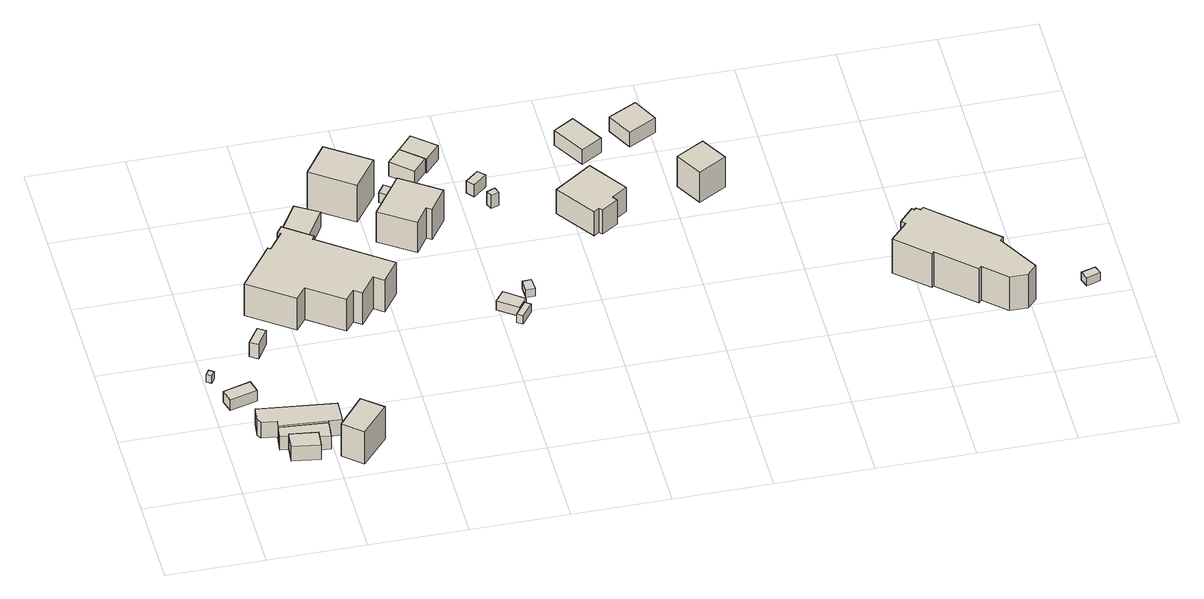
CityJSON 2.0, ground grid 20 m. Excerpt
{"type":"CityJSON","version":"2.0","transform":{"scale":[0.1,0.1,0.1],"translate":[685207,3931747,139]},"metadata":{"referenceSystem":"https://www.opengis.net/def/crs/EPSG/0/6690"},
"CityObjects":{
"building1":{"type":"Building","attributes":{"class":"3001","measuredHeight":1.48,"BuildingDetailAttribute.specifiedBuildingCoverageRate":0.6,"BuildingDetailAttribute.specifiedFloorAreaRate":2,"BuildingDetailAttribute.surveyYear":2018,"BuildingLandSlideRiskAttribute.description":"2","BuildingLandSlideRiskAttribute.areaType":"1","BuildingIDAttribute.prefecture":"21","BuildingIDAttribute.city":"21211"},"geometry":[{"type":"Solid","lod":"1","boundaries":[[[[0,1,2,3]],[[2,4,5,3]],[[1,6,4,2]],[[0,7,6,1]],[[3,5,7,0]],[[4,6,7,5]]]]}]},
"building2":{"type":"Building","attributes":{"class":"3001","measuredHeight":2.56,"BuildingDetailAttribute.specifiedBuildingCoverageRate":0.6,"BuildingDetailAttribute.specifiedFloorAreaRate":2,"BuildingDetailAttribute.surveyYear":2018,"BuildingLandSlideRiskAttribute.description":"2","BuildingLandSlideRiskAttribute.areaType":"1","BuildingIDAttribute.prefecture":"21","BuildingIDAttribute.city":"21211"},"geometry":[{"type":"Solid","lod":"1","boundaries":[[[[8,9,10,11]],[[10,12,13,11]],[[9,14,12,10]],[[8,15,14,9]],[[11,13,15,8]],[[12,14,15,13]]]]}]},
"building3":{"type":"Building","attributes":{"class":"3001","measuredHeight":2.75,"BuildingDetailAttribute.specifiedBuildingCoverageRate":0.6,"BuildingDetailAttribute.specifiedFloorAreaRate":2,"BuildingDetailAttribute.surveyYear":2018,"BuildingLandSlideRiskAttribute.description":"2","BuildingLandSlideRiskAttribute.areaType":"1","BuildingIDAttribute.prefecture":"21","BuildingIDAttribute.city":"21211"},"geometry":[{"type":"Solid","lod":"1","boundaries":[[[[16,17,18,19,20]],[[19,21,22,20]],[[18,23,21,19]],[[17,24,23,18]],[[16,25,24,17]],[[20,22,25,16]],[[21,23,24,25,22]]]]}]},
"building4":{"type":"Building","attributes":{"class":"3003","measuredHeight":2.7,"BuildingDetailAttribute.specifiedBuildingCoverageRate":0.6,"BuildingDetailAttribute.specifiedFloorAreaRate":2,"BuildingDetailAttribute.surveyYear":2018,"BuildingLandSlideRiskAttribute.description":"2","BuildingLandSlideRiskAttribute.areaType":"1","BuildingIDAttribute.prefecture":"21","BuildingIDAttribute.city":"21211"},"geometry":[{"type":"Solid","lod":"1","boundaries":[[[[26,27,28,29,30,31,32]],[[31,33,34,32]],[[30,35,33,31]],[[29,36,35,30]],[[28,37,36,29]],[[27,38,37,28]],[[26,39,38,27]],[[32,34,39,26]],[[33,35,36,37,38,39,34]]]]}]},
"building5":{"type":"Building","attributes":{"class":"3001","measuredHeight":3.42,"BuildingDetailAttribute.specifiedBuildingCoverageRate":0.6,"BuildingDetailAttribute.specifiedFloorAreaRate":2,"BuildingDetailAttribute.surveyYear":2018,"BuildingLandSlideRiskAttribute.description":"2","BuildingLandSlideRiskAttribute.areaType":"1","BuildingIDAttribute.prefecture":"21","BuildingIDAttribute.city":"21211"},"geometry":[{"type":"Solid","lod":"1","boundaries":[[[[40,41,42,43,44,45,46,47]],[[46,48,49,47]],[[45,50,48,46]],[[44,51,50,45]],[[43,52,51,44]],[[42,53,52,43]],[[41,54,53,42]],[[40,55,54,41]],[[47,49,55,40]],[[48,50,51,52,53,54,55,49]]]]}]},
"building6":{"type":"Building","attributes":{"class":"3001","measuredHeight":3.22,"BuildingDetailAttribute.specifiedBuildingCoverageRate":0.6,"BuildingDetailAttribute.specifiedFloorAreaRate":2,"BuildingDetailAttribute.surveyYear":2018,"BuildingLandSlideRiskAttribute.description":"2","BuildingLandSlideRiskAttribute.areaType":"1","BuildingIDAttribute.prefecture":"21","BuildingIDAttribute.city":"21211"},"geometry":[{"type":"Solid","lod":"1","boundaries":[[[[56,57,58,59]],[[58,60,61,59]],[[57,62,60,58]],[[56,63,62,57]],[[59,61,63,56]],[[60,62,63,61]]]]}]},
"building7":{"type":"Building","attributes":{"class":"3001","measuredHeight":5.22,"BuildingDetailAttribute.specifiedBuildingCoverageRate":0.6,"BuildingDetailAttribute.specifiedFloorAreaRate":2,"BuildingDetailAttribute.surveyYear":2018,"BuildingLandSlideRiskAttribute.description":"2","BuildingLandSlideRiskAttribute.areaType":"1","BuildingIDAttribute.prefecture":"21","BuildingIDAttribute.city":"21211"},"geometry":[{"type":"Solid","lod":"1","boundaries":[[[[64,65,66,67]],[[66,68,69,67]],[[65,70,68,66]],[[64,71,70,65]],[[67,69,71,64]],[[68,70,71,69]]]]}]},
"building8":{"type":"Building","attributes":{"name":"子育て支援センター ほたるの広場","class":"3001","measuredHeight":7.34,"BuildingDetailAttribute.specifiedBuildingCoverageRate":0.6,"BuildingDetailAttribute.specifiedFloorAreaRate":2,"BuildingDetailAttribute.surveyYear":2018,"BuildingRiverFloodingRiskAttribute.description":"2","BuildingRiverFloodingRiskAttribute.rank":"1","BuildingRiverFloodingRiskAttribute.depth":0,"BuildingRiverFloodingRiskAttribute.adminType":"2","BuildingRiverFloodingRiskAttribute.scale":"2","BuildingRiverFloodingRiskAttribute.duration":0,"BuildingLandSlideRiskAttribute.description":"2","BuildingLandSlideRiskAttribute.areaType":"1","BuildingIDAttribute.prefecture":"21","BuildingIDAttribute.city":"21211"},"geometry":[{"type":"Solid","lod":"1","boundaries":[[[[72,73,74,75,76,77,78,79,80,81,82,83,84,85,86,87]],[[86,88,89,87]],[[85,90,88,86]],[[84,91,90,85]],[[83,92,91,84]],[[82,93,92,83]],[[81,94,93,82]],[[80,95,94,81]],[[79,96,95,80]],[[78,97,96,79]],[[77,98,97,78]],[[76,99,98,77]],[[75,100,99,76]],[[74,101,100,75]],[[73,102,101,74]],[[72,103,102,73]],[[87,89,103,72]],[[88,90,91,92,93,94,95,96,97,98,99,100,101,102,103,89]]]]}]},
"building9":{"type":"Building","attributes":{"class":"3003","measuredHeight":2.95,"BuildingDetailAttribute.specifiedBuildingCoverageRate":0.6,"BuildingDetailAttribute.specifiedFloorAreaRate":2,"BuildingDetailAttribute.surveyYear":2018,"BuildingRiverFloodingRiskAttribute.description":"2","BuildingRiverFloodingRiskAttribute.rank":"1","BuildingRiverFloodingRiskAttribute.depth":0.109,"BuildingRiverFloodingRiskAttribute.adminType":"2","BuildingRiverFloodingRiskAttribute.scale":"2","BuildingRiverFloodingRiskAttribute.duration":0,"BuildingLandSlideRiskAttribute.description":"2","BuildingLandSlideRiskAttribute.areaType":"1","BuildingIDAttribute.prefecture":"21","BuildingIDAttribute.city":"21211"},"geometry":[{"type":"Solid","lod":"1","boundaries":[[[[104,105,106,107]],[[106,108,109,107]],[[105,110,108,106]],[[104,111,110,105]],[[107,109,111,104]],[[108,110,111,109]]]]}]},
"building10":{"type":"Building","attributes":{"class":"3001","measuredHeight":7.77,"BuildingDetailAttribute.specifiedBuildingCoverageRate":0.6,"BuildingDetailAttribute.specifiedFloorAreaRate":2,"BuildingDetailAttribute.surveyYear":2018,"BuildingRiverFloodingRiskAttribute.description":"2","BuildingRiverFloodingRiskAttribute.rank":"1","BuildingRiverFloodingRiskAttribute.depth":0,"BuildingRiverFloodingRiskAttribute.adminType":"2","BuildingRiverFloodingRiskAttribute.scale":"2","BuildingRiverFloodingRiskAttribute.duration":0,"BuildingLandSlideRiskAttribute.description":"2","BuildingLandSlideRiskAttribute.areaType":"1","BuildingIDAttribute.prefecture":"21","BuildingIDAttribute.city":"21211"},"geometry":[{"type":"Solid","lod":"1","boundaries":[[[[112,113,114,115]],[[114,116,117,115]],[[113,118,116,114]],[[112,119,118,113]],[[115,117,119,112]],[[116,118,119,117]]]]}]},
"building11":{"type":"Building","attributes":{"class":"3001","measuredHeight":7.25,"BuildingDetailAttribute.specifiedBuildingCoverageRate":0.6,"BuildingDetailAttribute.specifiedFloorAreaRate":2,"BuildingDetailAttribute.surveyYear":2018,"BuildingLandSlideRiskAttribute.description":"2","BuildingLandSlideRiskAttribute.areaType":"1","BuildingIDAttribute.prefecture":"21","BuildingIDAttribute.city":"21211"},"geometry":[{"type":"Solid","lod":"1","boundaries":[[[[120,121,122,123,124,125]],[[124,126,127,125]],[[123,128,126,124]],[[122,129,128,123]],[[121,130,129,122]],[[120,131,130,121]],[[125,127,131,120]],[[126,128,129,130,131,127]]]]}]},
"building12":{"type":"Building","attributes":{"class":"3001","measuredHeight":1.84,"BuildingDetailAttribute.specifiedBuildingCoverageRate":0.6,"BuildingDetailAttribute.specifiedFloorAreaRate":2,"BuildingDetailAttribute.surveyYear":2018,"BuildingRiverFloodingRiskAttribute.description":"2","BuildingRiverFloodingRiskAttribute.rank":"1","BuildingRiverFloodingRiskAttribute.depth":0,"BuildingRiverFloodingRiskAttribute.adminType":"2","BuildingRiverFloodingRiskAttribute.scale":"2","BuildingRiverFloodingRiskAttribute.duration":0,"BuildingLandSlideRiskAttribute.description":"2","BuildingLandSlideRiskAttribute.areaType":"1","BuildingIDAttribute.prefecture":"21","BuildingIDAttribute.city":"21211"},"geometry":[{"type":"Solid","lod":"1","boundaries":[[[[132,133,134,135]],[[134,136,137,135]],[[133,138,136,134]],[[132,139,138,133]],[[135,137,139,132]],[[136,138,139,137]]]]}]},
"building13":{"type":"Building","attributes":{"class":"3001","measuredHeight":1.94,"BuildingDetailAttribute.specifiedBuildingCoverageRate":0.6,"BuildingDetailAttribute.specifiedFloorAreaRate":2,"BuildingDetailAttribute.surveyYear":2018,"BuildingLandSlideRiskAttribute.description":"2","BuildingLandSlideRiskAttribute.areaType":"1","BuildingIDAttribute.prefecture":"21","BuildingIDAttribute.city":"21211"},"geometry":[{"type":"Solid","lod":"1","boundaries":[[[[140,141,142,143]],[[142,144,145,143]],[[141,146,144,142]],[[140,147,146,141]],[[143,145,147,140]],[[144,146,147,145]]]]}]},
"building14":{"type":"Building","attributes":{"class":"3003","measuredHeight":1.84,"BuildingDetailAttribute.specifiedBuildingCoverageRate":0.6,"BuildingDetailAttribute.specifiedFloorAreaRate":2,"BuildingDetailAttribute.surveyYear":2018,"BuildingLandSlideRiskAttribute.description":"2","BuildingLandSlideRiskAttribute.areaType":"1","BuildingIDAttribute.prefecture":"21","BuildingIDAttribute.city":"21211"},"geometry":[{"type":"Solid","lod":"1","boundaries":[[[[148,149,150,151]],[[150,152,153,151]],[[149,154,152,150]],[[148,155,154,149]],[[151,153,155,148]],[[152,154,155,153]]]]}]},
"building15":{"type":"Building","attributes":{"class":"3003","measuredHeight":3.21,"BuildingDetailAttribute.specifiedBuildingCoverageRate":0.6,"BuildingDetailAttribute.specifiedFloorAreaRate":2,"BuildingDetailAttribute.surveyYear":2018,"BuildingLandSlideRiskAttribute.description":"2","BuildingLandSlideRiskAttribute.areaType":"1","BuildingIDAttribute.prefecture":"21","BuildingIDAttribute.city":"21211"},"geometry":[{"type":"Solid","lod":"1","boundaries":[[[[156,157,158,159]],[[158,160,161,159]],[[157,162,160,158]],[[156,163,162,157]],[[159,161,163,156]],[[160,162,163,161]]]]}]},
"building16":{"type":"Building","attributes":{"class":"3001","measuredHeight":1.62,"BuildingDetailAttribute.specifiedBuildingCoverageRate":0.6,"BuildingDetailAttribute.specifiedFloorAreaRate":2,"BuildingDetailAttribute.surveyYear":2018,"BuildingLandSlideRiskAttribute.description":"2","BuildingLandSlideRiskAttribute.areaType":"1","BuildingIDAttribute.prefecture":"21","BuildingIDAttribute.city":"21211"},"geometry":[{"type":"Solid","lod":"1","boundaries":[[[[164,165,166,167]],[[166,168,169,167]],[[165,170,168,166]],[[164,171,170,165]],[[167,169,171,164]],[[168,170,171,169]]]]}]},
"building17":{"type":"Building","attributes":{"class":"3001","measuredHeight":3.21,"BuildingDetailAttribute.specifiedBuildingCoverageRate":0.6,"BuildingDetailAttribute.specifiedFloorAreaRate":2,"BuildingDetailAttribute.surveyYear":2018,"BuildingLandSlideRiskAttribute.description":"2","BuildingLandSlideRiskAttribute.areaType":"1","BuildingIDAttribute.prefecture":"21","BuildingIDAttribute.city":"21211"},"geometry":[{"type":"Solid","lod":"1","boundaries":[[[[172,156,159,173,174]],[[173,175,176,174]],[[159,161,175,173]],[[156,163,161,159]],[[172,177,163,156]],[[174,176,177,172]],[[175,161,163,177,176]]]]}]},
"building18":{"type":"Building","attributes":{"class":"3001","measuredHeight":2.52,"BuildingDetailAttribute.specifiedBuildingCoverageRate":0.6,"BuildingDetailAttribute.specifiedFloorAreaRate":2,"BuildingDetailAttribute.surveyYear":2018,"BuildingLandSlideRiskAttribute.description":"2","BuildingLandSlideRiskAttribute.areaType":"1","BuildingIDAttribute.prefecture":"21","BuildingIDAttribute.city":"21211"},"geometry":[{"type":"Solid","lod":"1","boundaries":[[[[178,179,180,181]],[[180,182,183,181]],[[179,184,182,180]],[[178,185,184,179]],[[181,183,185,178]],[[182,184,185,183]]]]}]},
"building19":{"type":"Building","attributes":{"class":"3001","measuredHeight":3.04,"BuildingDetailAttribute.specifiedBuildingCoverageRate":0.6,"BuildingDetailAttribute.specifiedFloorAreaRate":2,"BuildingDetailAttribute.surveyYear":2018,"BuildingLandSlideRiskAttribute.description":"2","BuildingLandSlideRiskAttribute.areaType":"1","BuildingIDAttribute.prefecture":"21","BuildingIDAttribute.city":"21211"},"geometry":[{"type":"Solid","lod":"1","boundaries":[[[[186,187,188,189]],[[188,190,191,189]],[[187,192,190,188]],[[186,193,192,187]],[[189,191,193,186]],[[190,192,193,191]]]]}]},
"building20":{"type":"Building","attributes":{"class":"3001","measuredHeight":5.42,"BuildingDetailAttribute.specifiedBuildingCoverageRate":0.6,"BuildingDetailAttribute.specifiedFloorAreaRate":2,"BuildingDetailAttribute.surveyYear":2018,"BuildingLandSlideRiskAttribute.description":"2","BuildingLandSlideRiskAttribute.areaType":"1","BuildingIDAttribute.prefecture":"21","BuildingIDAttribute.city":"21211"},"geometry":[{"type":"Solid","lod":"1","boundaries":[[[[194,195,196,197,198,199,200,201]],[[200,202,203,201]],[[199,204,202,200]],[[198,205,204,199]],[[197,206,205,198]],[[196,207,206,197]],[[195,208,207,196]],[[194,209,208,195]],[[201,203,209,194]],[[202,204,205,206,207,208,209,203]]]]}]},
"building21":{"type":"Building","attributes":{"class":"3001","measuredHeight":3.15,"BuildingDetailAttribute.specifiedBuildingCoverageRate":0.6,"BuildingDetailAttribute.specifiedFloorAreaRate":2,"BuildingDetailAttribute.surveyYear":2018,"BuildingLandSlideRiskAttribute.description":"2","BuildingLandSlideRiskAttribute.areaType":"1","BuildingIDAttribute.prefecture":"21","BuildingIDAttribute.city":"21211"},"geometry":[{"type":"Solid","lod":"1","boundaries":[[[[210,211,212,213]],[[212,214,215,213]],[[211,216,214,212]],[[210,217,216,211]],[[213,215,217,210]],[[214,216,217,215]]]]}]},
"building22":{"type":"Building","attributes":{"class":"3001","measuredHeight":3.29,"BuildingDetailAttribute.specifiedBuildingCoverageRate":0.6,"BuildingDetailAttribute.specifiedFloorAreaRate":2,"BuildingDetailAttribute.surveyYear":2018,"BuildingLandSlideRiskAttribute.description":"1","BuildingLandSlideRiskAttribute.areaType":"2","BuildingIDAttribute.prefecture":"21","BuildingIDAttribute.city":"21211"},"geometry":[{"type":"Solid","lod":"1","boundaries":[[[[218,219,220,221]],[[220,222,223,221]],[[219,224,222,220]],[[218,225,224,219]],[[221,223,225,218]],[[222,224,225,223]]]]}]},
"building23":{"type":"Building","attributes":{"class":"3001","measuredHeight":5.39,"BuildingDetailAttribute.specifiedBuildingCoverageRate":0.6,"BuildingDetailAttribute.specifiedFloorAreaRate":2,"BuildingDetailAttribute.surveyYear":2018,"BuildingLandSlideRiskAttribute.description":"1","BuildingLandSlideRiskAttribute.areaType":"2","BuildingIDAttribute.prefecture":"21","BuildingIDAttribute.city":"21211"},"geometry":[{"type":"Solid","lod":"1","boundaries":[[[[226,227,228,229]],[[228,230,231,229]],[[227,232,230,228]],[[226,233,232,227]],[[229,231,233,226]],[[230,232,233,231]]]]}]},
"building24":{"type":"Building","attributes":{"class":"3001","measuredHeight":7.91,"BuildingDetailAttribute.specifiedBuildingCoverageRate":0.6,"BuildingDetailAttribute.specifiedFloorAreaRate":2,"BuildingDetailAttribute.surveyYear":2018,"BuildingLandSlideRiskAttribute.description":"1","BuildingLandSlideRiskAttribute.areaType":"2","BuildingIDAttribute.prefecture":"21","BuildingIDAttribute.city":"21211"},"geometry":[{"type":"Solid","lod":"1","boundaries":[[[[234,235,236,237,238,239,240,241,242,243,244,245,246,247,248,249,250]],[[249,251,252,250]],[[248,253,251,249]],[[247,254,253,248]],[[246,255,254,247]],[[245,256,255,246]],[[244,257,256,245]],[[243,258,257,244]],[[242,259,258,243]],[[241,260,259,242]],[[240,261,260,241]],[[239,262,261,240]],[[238,263,262,239]],[[237,264,263,238]],[[236,265,264,237]],[[235,266,265,236]],[[234,267,266,235]],[[250,252,267,234]],[[251,253,254,255,256,257,258,259,260,261,262,263,264,265,266,267,252]]]]}]},
"building25":{"type":"Building","attributes":{"class":"3001","BuildingDetailAttribute.specifiedBuildingCoverageRate":0.6,"BuildingDetailAttribute.specifiedFloorAreaRate":2,"BuildingDetailAttribute.surveyYear":2018,"BuildingLandSlideRiskAttribute.description":"1","BuildingLandSlideRiskAttribute.areaType":"2","BuildingIDAttribute.prefecture":"21","BuildingIDAttribute.city":"21211"},"geometry":[{"type":"Solid","lod":"1","boundaries":[[[[268,269,270,271]],[[270,272,273,271]],[[269,274,272,270]],[[268,275,274,269]],[[271,273,275,268]],[[272,274,275,273]]]]}]}
},
"vertices":[
[11,337,14],[20,330,14],[13,319,14],[3,326,14],[13,319,33],[3,326,33],[20,330,33],[11,337,33],
[77,270,20],[84,242,20],[28,226,20],[20,254,20],[28,226,47],[20,254,47],[84,242,47],[77,270,47],
[168,79,25],[167,72,25],[164,42,25],[107,50,25],[111,87,25],[107,50,62],[111,87,62],[164,42,62],[167,72,62],[168,79,62],
[194,108,23],[190,69,23],[167,72,23],[168,79,23],[111,87,23],[94,89,23],[97,116,23],[94,89,57],[97,116,57],[111,87,57],[168,79,57],[167,72,57],[190,69,57],[194,108,57],
[223,155,22],[221,106,22],[194,108,22],[97,116,22],[99,128,22],[67,132,22],[61,141,22],[65,174,22],[61,141,61],[65,174,61],[67,132,61],[99,128,61],[97,116,61],[194,108,61],[221,106,61],[223,155,61],
[124,415,15],[140,405,15],[116,368,15],[100,378,15],[116,368,51],[100,378,51],[140,405,51],[124,415,51],
[255,101,30],[296,67,30],[241,4,30],[203,37,30],[241,4,112],[203,37,112],[296,67,112],[255,101,112],
[283,615,6],[278,607,6],[419,504,6],[385,458,6],[366,472,6],[336,431,6],[320,443,6],[302,419,6],[231,471,6],[210,443,6],[120,508,6],[188,601,6],[193,597,6],[222,636,6],[216,640,6],[227,656,6],[216,640,86],[227,656,86],[222,636,86],[193,597,86],[188,601,86],[120,508,86],[210,443,86],[231,471,86],[302,419,86],[320,443,86],[336,431,86],[366,472,86],[385,458,86],[419,504,86],[278,607,86],[283,615,86],
[280,659,5],[233,688,5],[275,757,5],[322,729,5],[275,757,44],[322,729,44],[233,688,44],[280,659,44],
[440,790,8],[393,724,8],[308,784,8],[354,850,8],[308,784,101],[354,850,101],[393,724,101],[440,790,101],
[473,732,21],[552,677,21],[518,627,21],[508,634,21],[482,596,21],[412,644,21],[482,596,98],[412,644,98],[508,634,98],[518,627,98],[552,677,98],[473,732,98],
[481,761,19],[466,741,19],[443,759,19],[457,779,19],[443,759,44],[457,779,44],[466,741,44],[481,761,44],
[647,385,29],[629,361,29],[589,390,29],[608,415,29],[589,390,51],[608,415,51],[629,361,51],[647,385,51],
[642,376,29],[653,368,29],[630,337,29],[619,345,29],[630,337,50],[619,345,50],[653,368,50],[642,376,50],
[551,829,15],[523,797,15],[480,835,15],[508,867,15],[480,835,50],[508,867,50],[523,797,50],[551,829,50],
[670,440,29],[672,413,29],[653,412,29],[652,439,29],[653,412,48],[652,439,48],[672,413,48],[670,440,48],
[553,827,15],[538,901,15],[584,861,15],[538,901,50],[584,861,50],[553,827,50],
[639,766,24],[652,752,24],[624,728,24],[612,743,24],[624,728,54],[612,743,54],[652,752,54],[639,766,54],
[659,705,26],[664,691,26],[648,685,26],[642,698,26],[648,685,59],[642,698,59],[664,691,59],[659,705,59],
[841,683,38],[895,605,38],[863,583,38],[870,573,38],[836,550,38],[830,557,38],[819,549,38],[763,629,38],[819,549,99],[763,629,99],[830,557,99],[836,550,99],[870,573,99],[863,583,99],[895,605,99],[841,683,99],
[891,802,22],[848,776,22],[808,844,22],[851,870,22],[808,844,59],[851,870,59],[848,776,59],[891,802,59],
[978,887,24],[1005,834,24],[948,803,24],[920,857,24],[948,803,61],[920,857,61],[1005,834,61],[978,887,61],
[1093,616,52],[1035,583,52],[1003,639,52],[1061,672,52],[1003,639,128],[1061,672,128],[1035,583,128],[1093,616,128],
[1409,208,83],[1405,204,83],[1340,263,83],[1376,302,83],[1368,310,83],[1397,342,83],[1402,338,83],[1405,342,83],[1413,335,83],[1419,341,83],[1549,221,83],[1542,213,83],[1591,126,83],[1571,104,83],[1534,105,83],[1489,147,83],[1483,140,83],[1489,147,169],[1483,140,169],[1534,105,169],[1571,104,169],[1591,126,169],[1542,213,169],[1549,221,169],[1419,341,169],[1413,335,169],[1405,342,169],[1402,338,169],[1397,342,169],[1368,310,169],[1376,302,169],[1340,263,169],[1405,204,169],[1409,208,169],
[1711,138,112],[1717,120,112],[1688,110,112],[1682,129,112],[1688,110,132],[1682,129,132],[1717,120,132],[1711,138,132]
]}
